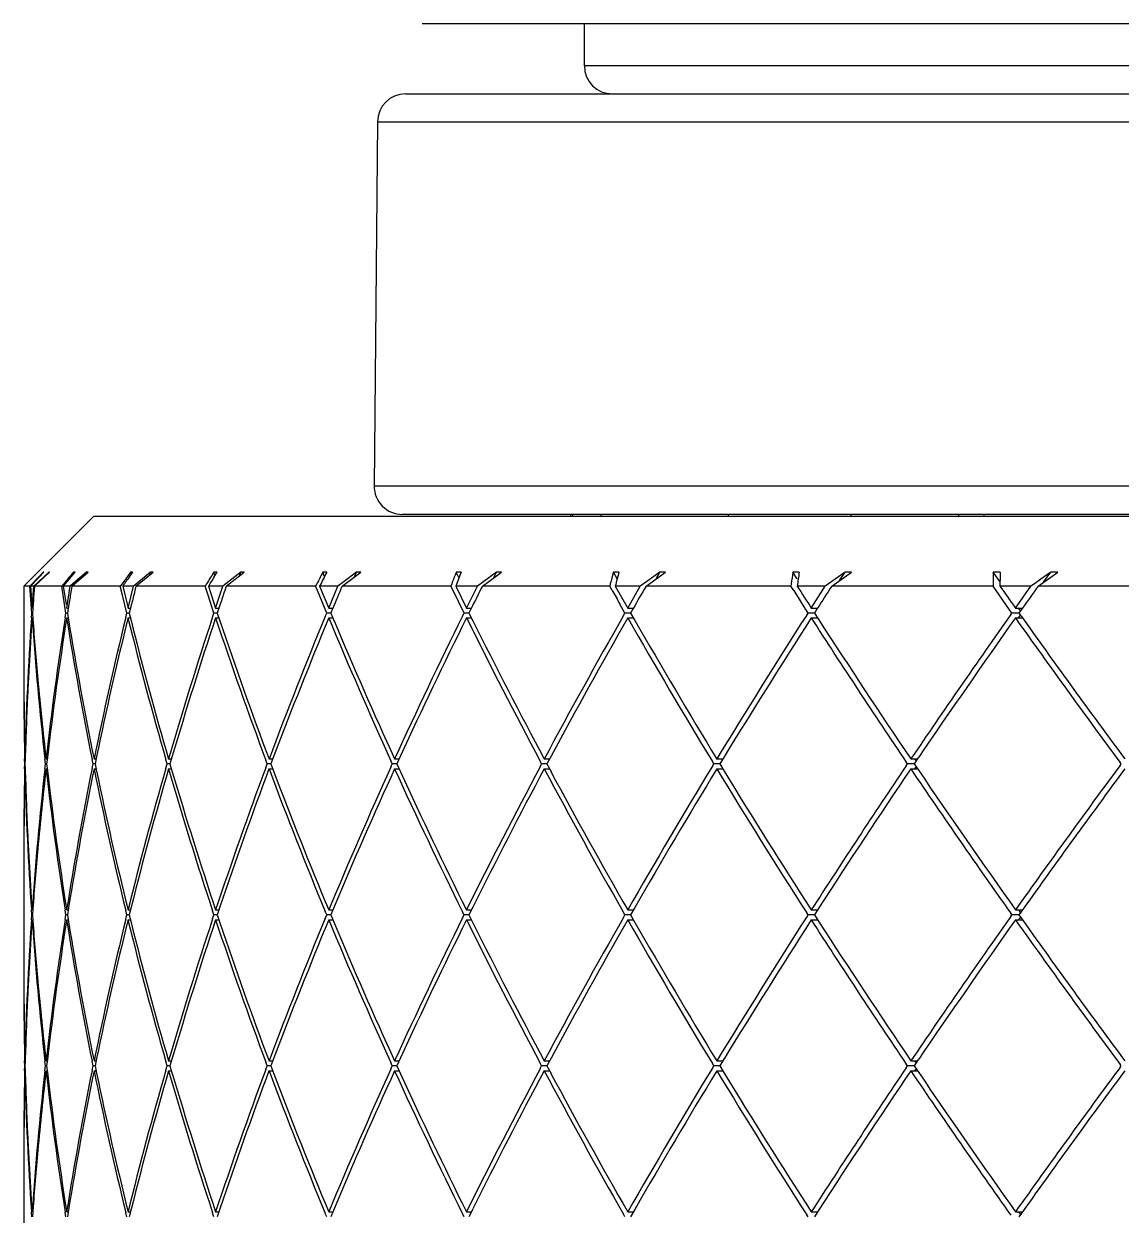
# Model space of a CAD drawing. Header units: millimetres. Extents: x 12827 to 13247, y 6457 to 7051.
# Drawn here: x 13126.81 to 13128.376, y 6843.852 to 6845.552 of the extents above; entities that cross this region are included whole.
import ezdxf

# ---------------------------------------------------------------- set-up
doc = ezdxf.new("R2010")
doc.units = ezdxf.units.MM
doc.header["$LTSCALE"] = 10
doc.layers.add('DWG', color=7, linetype='Continuous')

# ---------------------------------------------------------------- blocks, each defined once
blk = doc.blocks.new('A$C01502591')
at = {"layer": 'DWG'}
for p, q in [((255.4224, 253.6436), (246.9593, 253.6436)), ((247.1908, 253.5836), (247.1908, 253.6436)), ((255.1908, 253.5836), (247.1908, 253.5836)), ((246.9354, 253.5436), (255.4463, 253.5436)), ((246.8954, 253.5039), (246.8908, 252.9839)), ((246.8954, 253.5039), (255.4863, 253.5039)), ((255.4908, 252.9839), (246.8908, 252.9839)), ((255.4508, 252.9436), (246.9308, 252.9436)), ((247.1708, 252.9436), (247.1709, 252.9411)), ((247.1741, 252.9411), (247.1741, 252.9436)), ((247.2141, 252.9436), (247.2141, 252.9411)), ((247.3961, 252.9436), (247.3961, 252.9411)), ((247.5714, 252.9411), (247.5714, 252.9436)), ((247.7245, 252.9436), (247.7245, 252.9411)), ((247.7615, 252.9411), (247.7615, 252.9436)), ((246.4908, 252.9411), (246.3908, 252.8411)), ((246.4908, 252.9411), (255.8908, 252.9411)), ((246.4264, 252.8611), (246.4049, 252.8411)), ((246.406, 252.8411), (246.4276, 252.8611)), ((246.413, 252.8545), (246.4193, 252.8611)), ((246.4193, 252.8611), (246.4184, 252.8611)), ((246.4276, 252.8611), (246.4264, 252.8611)), ((246.4583, 252.8545), (246.4639, 252.8611)), ((246.4594, 252.8411), (246.4825, 252.8611)), ((246.4801, 252.8611), (246.4609, 252.8445)), ((246.4621, 252.859), (246.4618, 252.8611)), ((246.4639, 252.8611), (246.4618, 252.8611)), ((246.4797, 252.8587), (246.4801, 252.8611)), ((246.4825, 252.8611), (246.4801, 252.8611)), ((246.5433, 252.8611), (246.5364, 252.8518)), ((246.5417, 252.8545), (246.5466, 252.8611)), ((246.5441, 252.8577), (246.5433, 252.8611)), ((246.5466, 252.8611), (246.5433, 252.8611)), ((246.5509, 252.8411), (246.5754, 252.8611)), ((246.5718, 252.8611), (246.5514, 252.8445)), ((246.5708, 252.8574), (246.5718, 252.8611)), ((246.5754, 252.8611), (246.5718, 252.8611)), ((246.6636, 252.8563), (246.6621, 252.8611)), ((246.6666, 252.8611), (246.6621, 252.8611)), ((246.6625, 252.8545), (246.6666, 252.8611)), ((246.7006, 252.8611), (246.6793, 252.8445)), ((246.6798, 252.8411), (246.7055, 252.8611)), ((246.6988, 252.856), (246.7006, 252.8611)), ((246.6988, 252.856), (246.7006, 252.8611)), ((246.7055, 252.8611), (246.7006, 252.8611)), ((246.82, 252.8549), (246.8174, 252.8611)), ((246.8231, 252.8611), (246.8174, 252.8611)), ((246.845, 252.8411), (246.8716, 252.8611)), ((246.8656, 252.8611), (246.8479, 252.8478)), ((246.8628, 252.8545), (246.8656, 252.8611)), ((246.8716, 252.8611), (246.8656, 252.8611)), ((247.0118, 252.8533), (247.008, 252.8611)), ((247.0148, 252.8611), (247.008, 252.8611)), ((247.0452, 252.8411), (247.0725, 252.8611)), ((247.0654, 252.8611), (247.0472, 252.8478)), ((247.0611, 252.8526), (247.0654, 252.8611)), ((247.0725, 252.8611), (247.0654, 252.8611)), ((247.2376, 252.8514), (247.2322, 252.8611)), ((247.2401, 252.8611), (247.2322, 252.8611)), ((247.2788, 252.8411), (247.3066, 252.8611)), ((247.2984, 252.8611), (247.2799, 252.8478)), ((247.2935, 252.8526), (247.2984, 252.8611)), ((247.3066, 252.8611), (247.2984, 252.8611)), ((247.4944, 252.8514), (247.4883, 252.8611)), ((247.4972, 252.8611), (247.4883, 252.8611)), ((247.5438, 252.8411), (247.572, 252.8611)), ((247.5628, 252.8611), (247.5487, 252.8511)), ((247.555, 252.8491), (247.5628, 252.8611)), ((247.572, 252.8611), (247.5628, 252.8611)), ((247.7839, 252.8472), (247.7742, 252.8611)), ((247.784, 252.8611), (247.7742, 252.8611)), ((247.8382, 252.8411), (247.8665, 252.8611)), ((247.8564, 252.8611), (247.8423, 252.8511)), ((247.8461, 252.8467), (247.8564, 252.8611)), ((247.8665, 252.8611), (247.8564, 252.8611)), ((246.3908, 252.8411), (246.3909, 252.6987)), ((246.3996, 252.8411), (246.3908, 252.8411)), ((246.4026, 252.8443), (246.3996, 252.8411)), ((246.4008, 252.822), (246.3996, 252.8411)), ((246.4005, 252.8411), (246.413, 252.8545)), ((246.4005, 252.8411), (246.4022, 252.8151)), ((246.4049, 252.8411), (246.4005, 252.8411)), ((246.4026, 252.8099), (246.4049, 252.8411)), ((246.406, 252.8411), (246.4055, 252.8347)), ((246.445, 252.8411), (246.406, 252.8411)), ((246.4478, 252.8445), (246.445, 252.8411)), ((246.4469, 252.8284), (246.445, 252.8411)), ((246.4471, 252.8411), (246.4512, 252.8151)), ((246.4571, 252.8411), (246.4471, 252.8411)), ((246.452, 252.8099), (246.4571, 252.8411)), ((246.4609, 252.8445), (246.4571, 252.8411)), ((246.4584, 252.8423), (246.4571, 252.8411)), ((246.4594, 252.8411), (246.4583, 252.8347)), ((246.5285, 252.8411), (246.4594, 252.8411)), ((246.531, 252.8445), (246.5285, 252.8411)), ((246.5316, 252.8284), (246.5285, 252.8411)), ((246.5364, 252.8518), (246.531, 252.8445)), ((246.5319, 252.8411), (246.5395, 252.8099)), ((246.5473, 252.8411), (246.5319, 252.8411)), ((246.5395, 252.8099), (246.5473, 252.8411)), ((246.5514, 252.8445), (246.5473, 252.8411)), ((246.5509, 252.8411), (246.5493, 252.8347)), ((246.6496, 252.8411), (246.5509, 252.8411)), ((246.6517, 252.8445), (246.6496, 252.8411)), ((246.6538, 252.8284), (246.6496, 252.8411)), ((246.6517, 252.8347), (246.65, 252.8398)), ((246.6542, 252.8411), (246.6645, 252.8099)), ((246.675, 252.8411), (246.6542, 252.8411)), ((246.6645, 252.8099), (246.675, 252.8411)), ((246.6793, 252.8445), (246.675, 252.8411)), ((246.6798, 252.8411), (246.6776, 252.8347)), ((246.8073, 252.8411), (246.6798, 252.8411)), ((246.8089, 252.8445), (246.8073, 252.8411)), ((246.8099, 252.8347), (246.8073, 252.8411)), ((246.813, 252.8411), (246.8259, 252.8099)), ((246.839, 252.8411), (246.813, 252.8411)), ((246.8259, 252.8099), (246.839, 252.8411)), ((246.8479, 252.8478), (246.839, 252.8411)), ((247.0002, 252.8411), (246.845, 252.8411)), ((247.0015, 252.8445), (247.0002, 252.8411)), ((247.0033, 252.8347), (247.0002, 252.8411)), ((247.0071, 252.8411), (247.0225, 252.8099)), ((247.0381, 252.8411), (247.0071, 252.8411)), ((247.0225, 252.8099), (247.0381, 252.8411)), ((247.0472, 252.8478), (247.0381, 252.8411)), ((247.2269, 252.8411), (247.0452, 252.8411)), ((247.2277, 252.8445), (247.2269, 252.8411)), ((247.2305, 252.8347), (247.2269, 252.8411)), ((247.2349, 252.8411), (247.2437, 252.8255)), ((247.2706, 252.8411), (247.2349, 252.8411)), ((247.2526, 252.8099), (247.2706, 252.8411)), ((247.2799, 252.8478), (247.2706, 252.8411)), ((247.4855, 252.8411), (247.2788, 252.8411)), ((247.4859, 252.8445), (247.4855, 252.8411)), ((247.4895, 252.8347), (247.4855, 252.8411)), ((247.5346, 252.8411), (247.4945, 252.8411)), ((247.5145, 252.8099), (247.5346, 252.8411)), ((247.5393, 252.8445), (247.5346, 252.8411)), ((247.5487, 252.8511), (247.5393, 252.8445)), ((247.7739, 252.8411), (247.5438, 252.8411)), ((247.7739, 252.8445), (247.7739, 252.8411)), ((247.8009, 252.8028), (247.7739, 252.8411)), ((247.8281, 252.8411), (247.7838, 252.8411)), ((247.8059, 252.8099), (247.8281, 252.8411)), ((247.8329, 252.8445), (247.8281, 252.8411)), ((247.8423, 252.8511), (247.8329, 252.8445)), ((248.0898, 252.8411), (247.8382, 252.8411)), ((246.4509, 252.8028), (246.4469, 252.8284)), ((246.5378, 252.8028), (246.5316, 252.8284)), ((246.6622, 252.8028), (246.6538, 252.8284)), ((246.823, 252.8028), (246.8099, 252.8347)), ((247.019, 252.8028), (247.0033, 252.8347)), ((247.2437, 252.8255), (247.2526, 252.8099)), ((246.4021, 252.8028), (246.4008, 252.822)), ((246.404, 252.8156), (246.4031, 252.8028)), ((246.452, 252.8099), (246.4543, 252.8099)), ((246.4552, 252.8156), (246.4531, 252.8028)), ((246.5395, 252.8099), (246.543, 252.8099)), ((246.5445, 252.8156), (246.5413, 252.8028)), ((246.6645, 252.8099), (246.6692, 252.8099)), ((246.6711, 252.8156), (246.6669, 252.8028)), ((246.6711, 252.8156), (246.6692, 252.8099)), ((246.8259, 252.8099), (246.8318, 252.8099)), ((246.8315, 252.8092), (246.8289, 252.8028)), ((247.0225, 252.8099), (247.0295, 252.8099)), ((247.0292, 252.8092), (247.026, 252.8028)), ((247.2486, 252.8028), (247.2413, 252.8156)), ((247.2526, 252.8099), (247.2607, 252.8099)), ((247.2603, 252.8092), (247.2567, 252.8028)), ((247.5099, 252.8028), (247.5018, 252.8156)), ((247.5145, 252.8099), (247.5236, 252.8099)), ((247.5231, 252.8092), (247.519, 252.8028)), ((247.8059, 252.8099), (247.816, 252.8099)), ((247.813, 252.8057), (247.8101, 252.8099)), ((247.8155, 252.8092), (247.8109, 252.8028)), ((247.8155, 252.8092), (247.8126, 252.8052)), ((246.4017, 252.7958), (246.4021, 252.8028)), ((246.4031, 252.8028), (246.4037, 252.7943)), ((246.4498, 252.7961), (246.4509, 252.8028)), ((246.4531, 252.8028), (246.4509, 252.8028)), ((246.452, 252.7958), (246.4543, 252.7958)), ((246.4531, 252.8028), (246.4547, 252.793)), ((246.5363, 252.7965), (246.5378, 252.8028)), ((246.5413, 252.8028), (246.5378, 252.8028)), ((246.5395, 252.7958), (246.5431, 252.7958)), ((246.5413, 252.8028), (246.544, 252.792)), ((246.6603, 252.7971), (246.6622, 252.8028)), ((246.6669, 252.8028), (246.6622, 252.8028)), ((246.6645, 252.7958), (246.6693, 252.7958)), ((246.6669, 252.8028), (246.6707, 252.7915)), ((246.8209, 252.7978), (246.823, 252.8028)), ((246.8289, 252.8028), (246.823, 252.8028)), ((246.8259, 252.7958), (246.8319, 252.7958)), ((246.8289, 252.8028), (246.8337, 252.7914)), ((247.0169, 252.7985), (247.019, 252.8028)), ((247.026, 252.8028), (247.019, 252.8028)), ((247.0225, 252.7958), (247.0296, 252.7958)), ((247.026, 252.8028), (247.0316, 252.7916)), ((247.2465, 252.7992), (247.2486, 252.8028)), ((247.2567, 252.8028), (247.2486, 252.8028)), ((247.2526, 252.7958), (247.2608, 252.7958)), ((247.2567, 252.8028), (247.2628, 252.7922)), ((247.508, 252.7999), (247.5099, 252.8028)), ((247.519, 252.8028), (247.5099, 252.8028)), ((247.5145, 252.7958), (247.5236, 252.7958)), ((247.519, 252.8028), (247.5254, 252.7929)), ((247.7992, 252.8005), (247.8009, 252.8028)), ((247.8109, 252.8028), (247.8009, 252.8028)), ((247.8059, 252.7958), (247.816, 252.7958)), ((247.8101, 252.7958), (247.8134, 252.8004)), ((247.8109, 252.8028), (247.8173, 252.7938)), ((246.3964, 252.6916), (246.396, 252.6822)), ((246.3922, 252.5874), (246.392, 252.5945)), ((246.392, 252.5803), (246.3922, 252.5874)), ((246.3927, 252.5945), (246.3925, 252.5874)), ((246.3925, 252.5874), (246.3928, 252.5803)), ((246.4217, 252.5874), (246.4209, 252.5943)), ((246.4209, 252.5805), (246.4217, 252.5874)), ((246.4233, 252.5874), (246.4217, 252.5874)), ((246.4225, 252.5945), (246.4242, 252.5945)), ((246.4244, 252.5966), (246.4233, 252.5874)), ((246.4233, 252.5874), (246.4244, 252.5782)), ((246.4896, 252.5874), (246.4883, 252.5939)), ((246.4883, 252.5809), (246.4896, 252.5874)), ((246.4925, 252.5874), (246.4896, 252.5874)), ((246.491, 252.5945), (246.4939, 252.5945)), ((246.4946, 252.5978), (246.4925, 252.5874)), ((246.4925, 252.5874), (246.4946, 252.577)), ((246.5953, 252.5874), (246.5936, 252.5934)), ((246.5936, 252.5814), (246.5953, 252.5874)), ((246.5994, 252.5874), (246.5953, 252.5874)), ((246.5974, 252.5945), (246.6015, 252.5945)), ((246.6027, 252.5985), (246.5994, 252.5874)), ((246.5994, 252.5874), (246.6027, 252.5763)), ((246.7381, 252.5874), (246.7361, 252.5928)), ((246.7361, 252.582), (246.7381, 252.5874)), ((246.7434, 252.5874), (246.7381, 252.5874)), ((246.7407, 252.5945), (246.7461, 252.5945)), ((246.7477, 252.5989), (246.7434, 252.5874)), ((246.7434, 252.5874), (246.7477, 252.576)), ((246.9167, 252.5874), (246.9146, 252.5921)), ((246.9146, 252.5827), (246.9167, 252.5874)), ((246.9232, 252.5874), (246.9167, 252.5874)), ((246.9199, 252.5945), (246.9264, 252.5945)), ((246.9284, 252.5988), (246.9232, 252.5874)), ((246.9232, 252.5874), (246.9284, 252.576)), ((247.1297, 252.5874), (247.1276, 252.5914)), ((247.1276, 252.5834), (247.1297, 252.5874)), ((247.1276, 252.5834), (247.1297, 252.5874)), ((247.1373, 252.5874), (247.1297, 252.5874)), ((247.1335, 252.5945), (247.1411, 252.5945)), ((247.1432, 252.5984), (247.1373, 252.5874)), ((247.1373, 252.5874), (247.1432, 252.5764)), ((247.3754, 252.5874), (247.3734, 252.5907)), ((247.3734, 252.5841), (247.3754, 252.5874)), ((247.384, 252.5874), (247.3754, 252.5874)), ((247.3797, 252.5945), (247.3884, 252.5945)), ((247.3903, 252.5977), (247.384, 252.5874)), ((247.384, 252.5874), (247.3903, 252.5771)), ((247.6519, 252.5874), (247.6501, 252.5901)), ((247.6501, 252.5848), (247.6519, 252.5874)), ((247.6614, 252.5874), (247.6519, 252.5874)), ((247.6566, 252.5945), (247.6662, 252.5945)), ((247.6678, 252.5969), (247.6614, 252.5874)), ((247.6614, 252.5874), (247.6679, 252.5779)), ((247.6619, 252.5945), (247.664, 252.5912)), ((247.9568, 252.5874), (247.9552, 252.5895)), ((247.9553, 252.5853), (247.9568, 252.5874)), ((246.4225, 252.5803), (246.4242, 252.5803)), ((246.491, 252.5803), (246.4939, 252.5803)), ((246.5974, 252.5803), (246.6015, 252.5803)), ((246.7407, 252.5803), (246.7461, 252.5803)), ((246.9199, 252.5803), (246.9264, 252.5803)), ((247.1335, 252.5803), (247.1411, 252.5803)), ((247.3797, 252.5803), (247.3884, 252.5803)), ((247.6566, 252.5803), (247.6662, 252.5803)), ((247.664, 252.5836), (247.6619, 252.5803)), ((246.396, 252.4926), (246.3964, 252.4832)), ((246.3909, 252.4762), (246.3909, 252.2678)), ((246.4037, 252.3805), (246.4031, 252.372)), ((246.4547, 252.3818), (246.4531, 252.372)), ((246.544, 252.3828), (246.5413, 252.372)), ((246.6707, 252.3833), (246.6669, 252.372)), ((246.8337, 252.3834), (246.8289, 252.372)), ((247.0316, 252.3832), (247.026, 252.372)), ((247.2628, 252.3826), (247.2567, 252.372)), ((247.5254, 252.3819), (247.519, 252.372)), ((247.8173, 252.381), (247.8109, 252.372)), ((246.4021, 252.372), (246.4016, 252.379)), ((246.4017, 252.365), (246.4021, 252.372)), ((246.4031, 252.372), (246.4037, 252.3635)), ((246.4509, 252.372), (246.4498, 252.3787)), ((246.4498, 252.3652), (246.4509, 252.372)), ((246.4531, 252.372), (246.4509, 252.372)), ((246.452, 252.3791), (246.4543, 252.3791)), ((246.452, 252.3649), (246.4543, 252.3649)), ((246.4531, 252.372), (246.4547, 252.3621)), ((246.5378, 252.372), (246.5362, 252.3783)), ((246.5363, 252.3657), (246.5378, 252.372)), ((246.5413, 252.372), (246.5378, 252.372)), ((246.5395, 252.3791), (246.5431, 252.3791)), ((246.5395, 252.3649), (246.5431, 252.3649)), ((246.5413, 252.372), (246.544, 252.3612)), ((246.6622, 252.372), (246.6603, 252.3777)), ((246.6603, 252.3663), (246.6622, 252.372)), ((246.6669, 252.372), (246.6622, 252.372)), ((246.6645, 252.3791), (246.6693, 252.3791)), ((246.6645, 252.3649), (246.6693, 252.3649)), ((246.6692, 252.3791), (246.6669, 252.372)), ((246.6669, 252.372), (246.6707, 252.3606)), ((246.823, 252.372), (246.8209, 252.377)), ((246.8209, 252.367), (246.823, 252.372)), ((246.8289, 252.372), (246.823, 252.372)), ((246.8259, 252.3791), (246.8319, 252.3791)), ((246.8259, 252.3649), (246.8319, 252.3649)), ((246.8289, 252.372), (246.8337, 252.3605)), ((247.019, 252.372), (247.0169, 252.3763)), ((247.0169, 252.3677), (247.019, 252.372)), ((247.026, 252.372), (247.019, 252.372)), ((247.0225, 252.3791), (247.0296, 252.3791)), ((247.0225, 252.3649), (247.0296, 252.3649)), ((247.026, 252.372), (247.0316, 252.3608)), ((247.2486, 252.372), (247.2465, 252.3756)), ((247.2465, 252.3684), (247.2486, 252.372)), ((247.2567, 252.372), (247.2486, 252.372)), ((247.2526, 252.3791), (247.2608, 252.3791)), ((247.2526, 252.3649), (247.2608, 252.3649)), ((247.2567, 252.372), (247.2628, 252.3613)), ((247.5099, 252.372), (247.508, 252.3749)), ((247.508, 252.369), (247.5099, 252.372)), ((247.519, 252.372), (247.5099, 252.372)), ((247.5145, 252.3791), (247.5236, 252.3791)), ((247.5145, 252.3649), (247.5236, 252.3649)), ((247.519, 252.372), (247.5254, 252.3621)), ((247.8009, 252.372), (247.7992, 252.3743)), ((247.7992, 252.3696), (247.8009, 252.372)), ((247.8109, 252.372), (247.8009, 252.372)), ((247.8059, 252.3791), (247.816, 252.3791)), ((247.8059, 252.3649), (247.816, 252.3649)), ((247.8101, 252.3791), (247.8137, 252.3739)), ((247.8134, 252.3696), (247.8101, 252.3649)), ((247.8109, 252.372), (247.816, 252.3649)), ((247.8109, 252.372), (247.8173, 252.363)), ((246.3964, 252.2607), (246.396, 252.2514)), ((246.3922, 252.1566), (246.392, 252.1636)), ((246.3927, 252.1636), (246.3925, 252.1566)), ((246.4217, 252.1566), (246.4209, 252.1635)), ((246.4225, 252.1636), (246.4242, 252.1636)), ((246.4244, 252.1658), (246.4233, 252.1566)), ((246.4896, 252.1566), (246.4883, 252.1631)), ((246.491, 252.1636), (246.4939, 252.1636)), ((246.4946, 252.167), (246.4925, 252.1566)), ((246.5953, 252.1566), (246.5936, 252.1626)), ((246.5974, 252.1636), (246.6015, 252.1636)), ((246.6027, 252.1677), (246.5994, 252.1566)), ((246.7381, 252.1566), (246.7361, 252.1619)), ((246.7407, 252.1636), (246.7461, 252.1636)), ((246.7477, 252.168), (246.7434, 252.1566)), ((246.9167, 252.1566), (246.9146, 252.1612)), ((246.9199, 252.1636), (246.9264, 252.1636)), ((246.9284, 252.1679), (246.9232, 252.1566)), ((247.1297, 252.1566), (247.1276, 252.1605)), ((247.1335, 252.1636), (247.1411, 252.1636)), ((247.1432, 252.1675), (247.1373, 252.1566)), ((247.3754, 252.1566), (247.3734, 252.1598)), ((247.3797, 252.1636), (247.3884, 252.1636)), ((247.3903, 252.1669), (247.384, 252.1566)), ((247.6566, 252.1636), (247.6662, 252.1636)), ((247.6678, 252.166), (247.6614, 252.1566)), ((247.6619, 252.1636), (247.664, 252.1604)), ((246.392, 252.1495), (246.3922, 252.1566)), ((246.3925, 252.1566), (246.3928, 252.1495)), ((246.4209, 252.1497), (246.4217, 252.1566)), ((246.4233, 252.1566), (246.4217, 252.1566)), ((246.4225, 252.1495), (246.4242, 252.1495)), ((246.4233, 252.1566), (246.4244, 252.1473)), ((246.4883, 252.15), (246.4896, 252.1566)), ((246.4925, 252.1566), (246.4896, 252.1566)), ((246.491, 252.1495), (246.4939, 252.1495)), ((246.4925, 252.1566), (246.4946, 252.1462)), ((246.5936, 252.1506), (246.5953, 252.1566)), ((246.5994, 252.1566), (246.5953, 252.1566)), ((246.5974, 252.1495), (246.6015, 252.1495)), ((246.5994, 252.1566), (246.6027, 252.1454)), ((246.7361, 252.1512), (246.7381, 252.1566)), ((246.7434, 252.1566), (246.7381, 252.1566)), ((246.7407, 252.1495), (246.7461, 252.1495)), ((246.7434, 252.1566), (246.7477, 252.1451)), ((246.9146, 252.1519), (246.9167, 252.1566)), ((246.9232, 252.1566), (246.9167, 252.1566)), ((246.9199, 252.1495), (246.9264, 252.1495)), ((246.9232, 252.1566), (246.9284, 252.1452)), ((247.1276, 252.1526), (247.1297, 252.1566)), ((247.1373, 252.1566), (247.1297, 252.1566)), ((247.1335, 252.1495), (247.1411, 252.1495)), ((247.1373, 252.1566), (247.1432, 252.1456)), ((247.3734, 252.1533), (247.3754, 252.1566)), ((247.384, 252.1566), (247.3754, 252.1566)), ((247.3797, 252.1495), (247.3884, 252.1495)), ((247.384, 252.1566), (247.3903, 252.1463)), ((247.6519, 252.1566), (247.6501, 252.1592)), ((247.6501, 252.1539), (247.6519, 252.1566)), ((247.6614, 252.1566), (247.6519, 252.1566)), ((247.6566, 252.1495), (247.6662, 252.1495)), ((247.6614, 252.1566), (247.6679, 252.1471)), ((247.664, 252.1527), (247.6619, 252.1495)), ((247.9568, 252.1566), (247.9552, 252.1586)), ((247.9553, 252.1545), (247.9568, 252.1566)), ((246.396, 252.0618), (246.3964, 252.0524)), ((246.3909, 252.0453), (246.3909, 251.837)), ((246.4021, 251.9411), (246.4016, 251.9481)), ((246.4037, 251.9496), (246.4031, 251.9411)), ((246.4509, 251.9411), (246.4498, 251.9479)), ((246.452, 251.9482), (246.4543, 251.9482)), ((246.4547, 251.951), (246.4531, 251.9411)), ((246.5378, 251.9411), (246.5362, 251.9474)), ((246.5395, 251.9482), (246.5431, 251.9482)), ((246.544, 251.952), (246.5413, 251.9411)), ((246.6622, 251.9411), (246.6603, 251.9468)), ((246.6645, 251.9482), (246.6693, 251.9482)), ((246.6707, 251.9525), (246.6669, 251.9411)), ((246.823, 251.9411), (246.8209, 251.9461)), ((246.8259, 251.9482), (246.8319, 251.9482)), ((246.8337, 251.9526), (246.8289, 251.9411)), ((247.019, 251.9411), (247.0169, 251.9454)), ((247.0225, 251.9482), (247.0296, 251.9482)), ((247.0316, 251.9523), (247.026, 251.9411)), ((247.2486, 251.9411), (247.2465, 251.9447)), ((247.2526, 251.9482), (247.2608, 251.9482)), ((247.2628, 251.9518), (247.2567, 251.9411)), ((247.5099, 251.9411), (247.508, 251.9441)), ((247.5145, 251.9482), (247.5236, 251.9482)), ((247.5254, 251.951), (247.519, 251.9411)), ((247.8059, 251.9482), (247.816, 251.9482)), ((247.8101, 251.9482), (247.8134, 251.9435)), ((247.8101, 251.9482), (247.8134, 251.9435)), ((247.8173, 251.9501), (247.8109, 251.9411))]:
    blk.add_line(p, q, dxfattribs=at)
for centre, radius, start, end in [((247.2308, 253.5836), 0.04, 180, 270), ((246.9354, 253.5036), 0.04, 90.0194, 179.5), ((246.9308, 252.9836), 0.04, 179.5, 270), ((254.5441, 245.2046), 11.1646, 136.70238, 136.82095), ((252.8593, 247.4597), 8.3728, 139.82549, 139.97459), ((250.8677, 250.2166), 4.968, 147.8378, 148.0646), ((250.3278, 251.0602), 3.9453, 152.841, 153.1127), ((250.3097, 251.0859), 3.9125, 153.017, 153.3452), ((250.0076, 251.682), 3.2231, 158.5398, 158.8578), ((249.9971, 251.7007), 3.2001, 158.7382, 159.1219), ((249.8704, 252.1487), 2.7327, 164.889, 165.2506), ((249.8664, 252.1627), 2.7176, 165.1071, 165.543), ((249.8904, 252.5134), 2.4272, 171.7625, 172.1599), ((249.8921, 252.5243), 2.4184, 171.9948, 172.473), ((250.0488, 252.8194), 2.275, 178.9489, 179.3687), ((250.0554, 252.8289), 2.2716, 179.1871, 179.6915), ((252.7845, 247.5456), 8.2587, 139.99717, 140.11783), ((251.6275, 249.1216), 6.3087, 143.72185, 143.87193), ((250.8274, 250.2602), 4.9068, 148.0821, 148.2654), ((253.0767, 250.1952), 6.7701, 156.99394, 157.28712), ((253.9831, 249.3441), 7.7694, 153.24971, 153.51303), ((255.1073, 248.305), 9.0478, 149.91039, 150.14374), ((256.3029, 258.4605), 10.4482, 212.53595, 212.73936), ((256.4861, 247.0272), 10.6662, 146.96961, 147.17391), ((257.9468, 260.0001), 12.4313, 215.16136, 215.33765), ((258.1758, 245.443), 12.7121, 144.41054, 144.58727), ((251.2472, 252.4568), 4.8564, 175.536, 175.7626), ((251.4576, 251.9993), 5.0686, 170.5124, 170.7318), ((251.8275, 251.4897), 5.4468, 165.7038, 165.9116), ((252.3636, 250.8988), 6.0065, 161.19733, 161.39022), ((254.9248, 257.1822), 8.8375, 209.46733, 209.61005), ((256.2604, 258.4192), 10.3978, 212.48509, 212.61029), ((251.2131, 252.4731), 4.8223, 176.1631, 178.5581), ((251.2248, 252.4583), 4.834, 175.997, 176.8218), ((251.2725, 253.1368), 4.8818, 184.0055, 186.3798), ((251.261, 253.15), 4.8703, 184.1876, 185.2073), ((251.3708, 252.0267), 4.9808, 171.1144, 173.4549), ((251.378, 252.0116), 4.988, 170.9553, 173.2647), ((251.5086, 253.6008), 5.1204, 189.0461, 191.3408), ((251.5183, 253.6167), 5.1302, 189.2401, 191.4938), ((251.6747, 251.5405), 5.2897, 166.2644, 168.5074), ((251.7094, 251.5186), 5.3253, 166.1233, 168.3074), ((251.9183, 254.1252), 5.5407, 193.8828, 196.049), ((251.9061, 254.136), 5.5281, 194.0714, 196.1924), ((252.1497, 250.9827), 5.7815, 161.7093, 163.81232), ((252.198, 250.9535), 5.8321, 161.58553, 163.61597), ((252.4872, 254.7351), 6.1371, 198.42128, 200.43092), ((252.4714, 254.7437), 6.1204, 198.60033, 200.55784), ((252.7977, 250.3235), 6.4687, 157.51145, 159.44755), ((252.8593, 250.285), 6.5349, 157.40563, 159.2633), ((253.2352, 255.4638), 6.9424, 202.60127, 204.43468), ((253.2158, 255.4696), 6.9213, 202.76468, 204.5442), ((253.633, 249.5297), 7.3796, 153.70735, 155.46138), ((253.7074, 249.4801), 7.462, 153.61865, 155.29506), ((254.1798, 256.3468), 7.9897, 206.38787, 208.03609), ((254.157, 256.3492), 7.9641, 206.53206, 208.12869), ((254.6769, 248.5627), 8.5532, 150.30995, 151.87668), ((254.7637, 248.5005), 8.6524, 150.23664, 151.73142), ((255.3469, 257.4256), 9.3248, 209.76918, 211.23164), ((255.321, 257.4245), 9.2948, 209.8928, 211.30868), ((255.9612, 247.3761), 10.0436, 147.3146, 148.6962), ((256.0602, 247.3), 10.1603, 147.25463, 148.57288), ((256.7757, 258.7529), 11.0117, 212.75034, 214.03226), ((256.7474, 258.7483), 10.9777, 212.85373, 214.09553), ((257.5346, 245.9088), 11.9278, 144.70525, 145.90871), ((257.6457, 245.8176), 12.063, 144.65654, 145.80659), ((258.5265, 260.3997), 13.1435, 215.34752, 216.45759), ((258.4969, 260.3925), 13.107, 215.43208, 216.50895), ((251.2167, 252.4588), 4.8259, 176.8219, 177.2348), ((251.2889, 253.1526), 4.8983, 185.2077, 186.5422), ((251.1924, 252.701), 4.8016, 180.0001, 181.2717), ((251.1929, 252.7152), 4.802, 180.1973, 181.4404), ((251.2069, 252.4592), 4.816, 177.3462, 178.3907), ((256.7079, 246.4667), 10.9304, 145.96298, 147.25442), ((258.4518, 244.8292), 13.0513, 143.53848, 144.6564), ((251.1924, 252.4738), 4.8016, 178.7283, 179.9999), ((251.1929, 252.4596), 4.802, 178.5596, 179.8027), ((251.2131, 252.7017), 4.8223, 181.4419, 183.8369), ((251.2069, 252.7156), 4.816, 181.6093, 182.6538), ((251.2725, 252.038), 4.8818, 173.6202, 175.9945), ((251.2889, 252.0222), 4.8983, 173.4578, 174.7923), ((251.3708, 253.1481), 4.9808, 186.5451, 188.8856), ((251.378, 253.1632), 4.988, 186.7353, 189.0447), ((251.5086, 251.574), 5.1204, 168.6592, 170.9539), ((251.5183, 251.5581), 5.1302, 168.5062, 170.7599), ((251.6973, 253.6393), 5.3129, 191.4975, 193.7307), ((251.687, 253.6512), 5.3023, 191.6879, 193.8814), ((251.8912, 251.0569), 5.5126, 163.9455, 166.1227), ((251.9328, 251.0316), 5.5556, 163.8129, 165.9233), ((252.1812, 254.2019), 5.8145, 196.19364, 198.28474), ((252.1672, 254.2117), 5.7998, 196.37838, 198.42012), ((252.4513, 250.4523), 6.0991, 159.56282, 161.58499), ((252.5063, 250.4187), 6.1575, 159.44805, 161.39378), ((252.8379, 254.8671), 6.5119, 200.55886, 202.48214), ((252.8203, 254.8743), 6.493, 200.7307, 202.60038), ((253.1908, 249.7303), 6.894, 155.55888, 157.40517), ((253.2589, 249.6864), 6.9683, 155.4618, 157.22933), ((253.6815, 255.6682), 7.4333, 204.54496, 206.28631), ((253.6604, 255.6723), 7.41, 204.69905, 206.38724), ((254.1272, 248.8551), 7.9306, 151.95777, 153.61827), ((254.2078, 248.7993), 8.0214, 151.87701, 153.46225), ((254.7334, 256.6433), 8.6178, 208.12919, 209.68418), ((254.709, 256.644), 8.59, 208.26314, 209.76879), ((255.2864, 247.7848), 9.2547, 148.76282, 150.23636), ((255.3793, 247.7158), 9.3625, 148.69645, 150.10207), ((256.0254, 257.8389), 10.1193, 211.30896, 212.68023), ((255.9982, 257.836), 10.0872, 211.42234, 212.75015), ((256.8128, 246.3832), 11.0563, 145.90888, 147.14186), ((257.6059, 259.3154), 12.0146, 214.09563, 215.29041), ((257.5768, 259.3094), 11.9791, 214.18939, 215.34749), ((258.5691, 244.7299), 13.1962, 143.49469, 144.56428), ((251.2167, 252.716), 4.8259, 182.7652, 183.1781), ((251.261, 252.0248), 4.8703, 174.7927, 175.8124), ((251.2248, 252.7165), 4.834, 183.1782, 184.003), ((251.2131, 252.0423), 4.8223, 176.1631, 178.5581), ((251.2248, 252.0275), 4.834, 175.997, 176.8218), ((251.2725, 252.7059), 4.8818, 184.0055, 186.3798), ((251.261, 252.7191), 4.8703, 184.1876, 185.2073), ((251.3708, 251.5959), 4.9808, 171.1144, 173.4549), ((251.378, 251.5808), 4.988, 170.9553, 173.2647), ((251.5086, 253.17), 5.1204, 189.0461, 191.3408), ((251.6747, 251.1097), 5.2897, 166.2644, 168.5074), ((251.7094, 251.0877), 5.3253, 166.1233, 168.3074), ((251.9183, 253.6943), 5.5407, 193.8828, 196.049), ((252.1497, 250.5518), 5.7815, 161.7093, 163.81232), ((252.198, 250.5226), 5.8321, 161.58553, 163.61597), ((252.4872, 254.3043), 6.1371, 198.42128, 200.43092), ((252.7977, 249.8927), 6.4687, 157.51145, 159.44755), ((252.8593, 249.8542), 6.5349, 157.40563, 159.2633), ((253.2352, 255.033), 6.9424, 202.60127, 204.43468), ((253.633, 249.0988), 7.3796, 153.70735, 155.46138), ((253.7074, 249.0492), 7.462, 153.61865, 155.29506), ((254.1798, 255.9159), 7.9897, 206.38787, 208.03609), ((254.6769, 248.1319), 8.5532, 150.30995, 151.87668), ((254.7637, 248.0697), 8.6524, 150.23664, 151.73142), ((255.3469, 256.9947), 9.3248, 209.76918, 211.23164), ((255.9612, 246.9452), 10.0436, 147.3146, 148.6962), ((256.0602, 246.8691), 10.1603, 147.25463, 148.57288), ((256.7757, 258.322), 11.0117, 212.75034, 214.03226), ((257.5346, 245.4779), 11.9278, 144.70525, 145.90871), ((257.6457, 245.3867), 12.063, 144.65654, 145.80659), ((258.5265, 259.9689), 13.1435, 215.34752, 216.45759), ((251.5183, 253.1859), 5.1302, 189.2401, 191.4938), ((251.9061, 253.7052), 5.5281, 194.0714, 196.1924), ((252.4714, 254.3128), 6.1204, 198.60033, 200.55784), ((253.2158, 255.0387), 6.9213, 202.76468, 204.5442), ((254.157, 255.9183), 7.9641, 206.53206, 208.12869), ((255.321, 256.9936), 9.2948, 209.8928, 211.30868), ((256.7474, 258.3175), 10.9777, 212.85373, 214.09553), ((258.4969, 259.9616), 13.107, 215.43208, 216.50895), ((251.2167, 252.0279), 4.8259, 176.8219, 177.2348), ((251.1924, 252.2702), 4.8016, 180.0001, 181.2717), ((251.1929, 252.2843), 4.802, 180.1973, 181.4404), ((251.2889, 252.7217), 4.8983, 185.2077, 186.5422), ((251.2069, 252.0284), 4.816, 177.3462, 178.3907), ((251.1924, 252.0429), 4.8016, 178.7283, 179.9999), ((251.1929, 252.0288), 4.802, 178.5596, 179.8027), ((251.2131, 252.2708), 4.8223, 181.4419, 183.8369), ((251.2069, 252.2848), 4.816, 181.6093, 182.6538), ((251.2725, 251.6072), 4.8818, 173.6202, 175.9945), ((251.2889, 251.5914), 4.8983, 173.4578, 174.7923), ((251.3708, 252.7172), 4.9808, 186.5451, 188.8856), ((251.378, 252.7324), 4.988, 186.7353, 189.0447), ((251.5086, 251.1431), 5.1204, 168.6592, 170.9539), ((251.5183, 251.1272), 5.1302, 168.5062, 170.7599), ((251.6973, 253.2085), 5.3129, 191.4975, 193.7307), ((251.687, 253.2203), 5.3023, 191.6879, 193.8814), ((251.8912, 250.626), 5.5126, 163.9455, 166.1227), ((251.9328, 250.6007), 5.5556, 163.8129, 165.9233), ((252.1812, 253.7711), 5.8145, 196.19364, 198.28474), ((252.1672, 253.7809), 5.7998, 196.37838, 198.42012), ((252.4513, 250.0215), 6.0991, 159.56282, 161.58499), ((252.5063, 249.9879), 6.1575, 159.44805, 161.39378), ((252.8379, 254.4363), 6.5119, 200.55886, 202.48214), ((252.8203, 254.4435), 6.493, 200.7307, 202.60038), ((253.1908, 249.2994), 6.894, 155.55888, 157.40517), ((253.2589, 249.2556), 6.9683, 155.4618, 157.22933), ((253.6815, 255.2373), 7.4333, 204.54496, 206.28631), ((253.6604, 255.2415), 7.41, 204.69905, 206.38724), ((254.1272, 248.4242), 7.9306, 151.95777, 153.61827), ((254.2078, 248.3685), 8.0214, 151.87701, 153.46225), ((254.7334, 256.2125), 8.6178, 208.12919, 209.68418), ((254.709, 256.2131), 8.59, 208.26314, 209.76879), ((255.2864, 247.354), 9.2547, 148.76282, 150.23636), ((255.3793, 247.285), 9.3625, 148.69645, 150.10207), ((256.0254, 257.408), 10.1193, 211.30896, 212.68023), ((255.9982, 257.4051), 10.0872, 211.42234, 212.75015), ((256.7079, 246.0358), 10.9304, 145.96298, 147.25442), ((256.8128, 245.9523), 11.0563, 145.90888, 147.14186), ((257.6059, 258.8846), 12.0146, 214.09563, 215.29041), ((257.5768, 258.8785), 11.9791, 214.18939, 215.34749), ((258.4518, 244.3983), 13.0513, 143.53848, 144.6564), ((258.5691, 244.2991), 13.1962, 143.49469, 144.56428), ((251.2167, 252.2852), 4.8259, 182.7652, 183.1781), ((251.261, 251.594), 4.8703, 174.7927, 175.8124), ((251.2248, 252.2857), 4.834, 183.1782, 184.003)]:
    blk.add_arc(centre, radius, start, end, dxfattribs=at)

msp = doc.modelspace()

# ---------------------------------------------------------------- block references
at = {"layer": 'DWG'}
msp.add_blockref('A$C01502591', (12880.41944, 6591.90855), dxfattribs=at)

doc.saveas('drawing.dxf')
